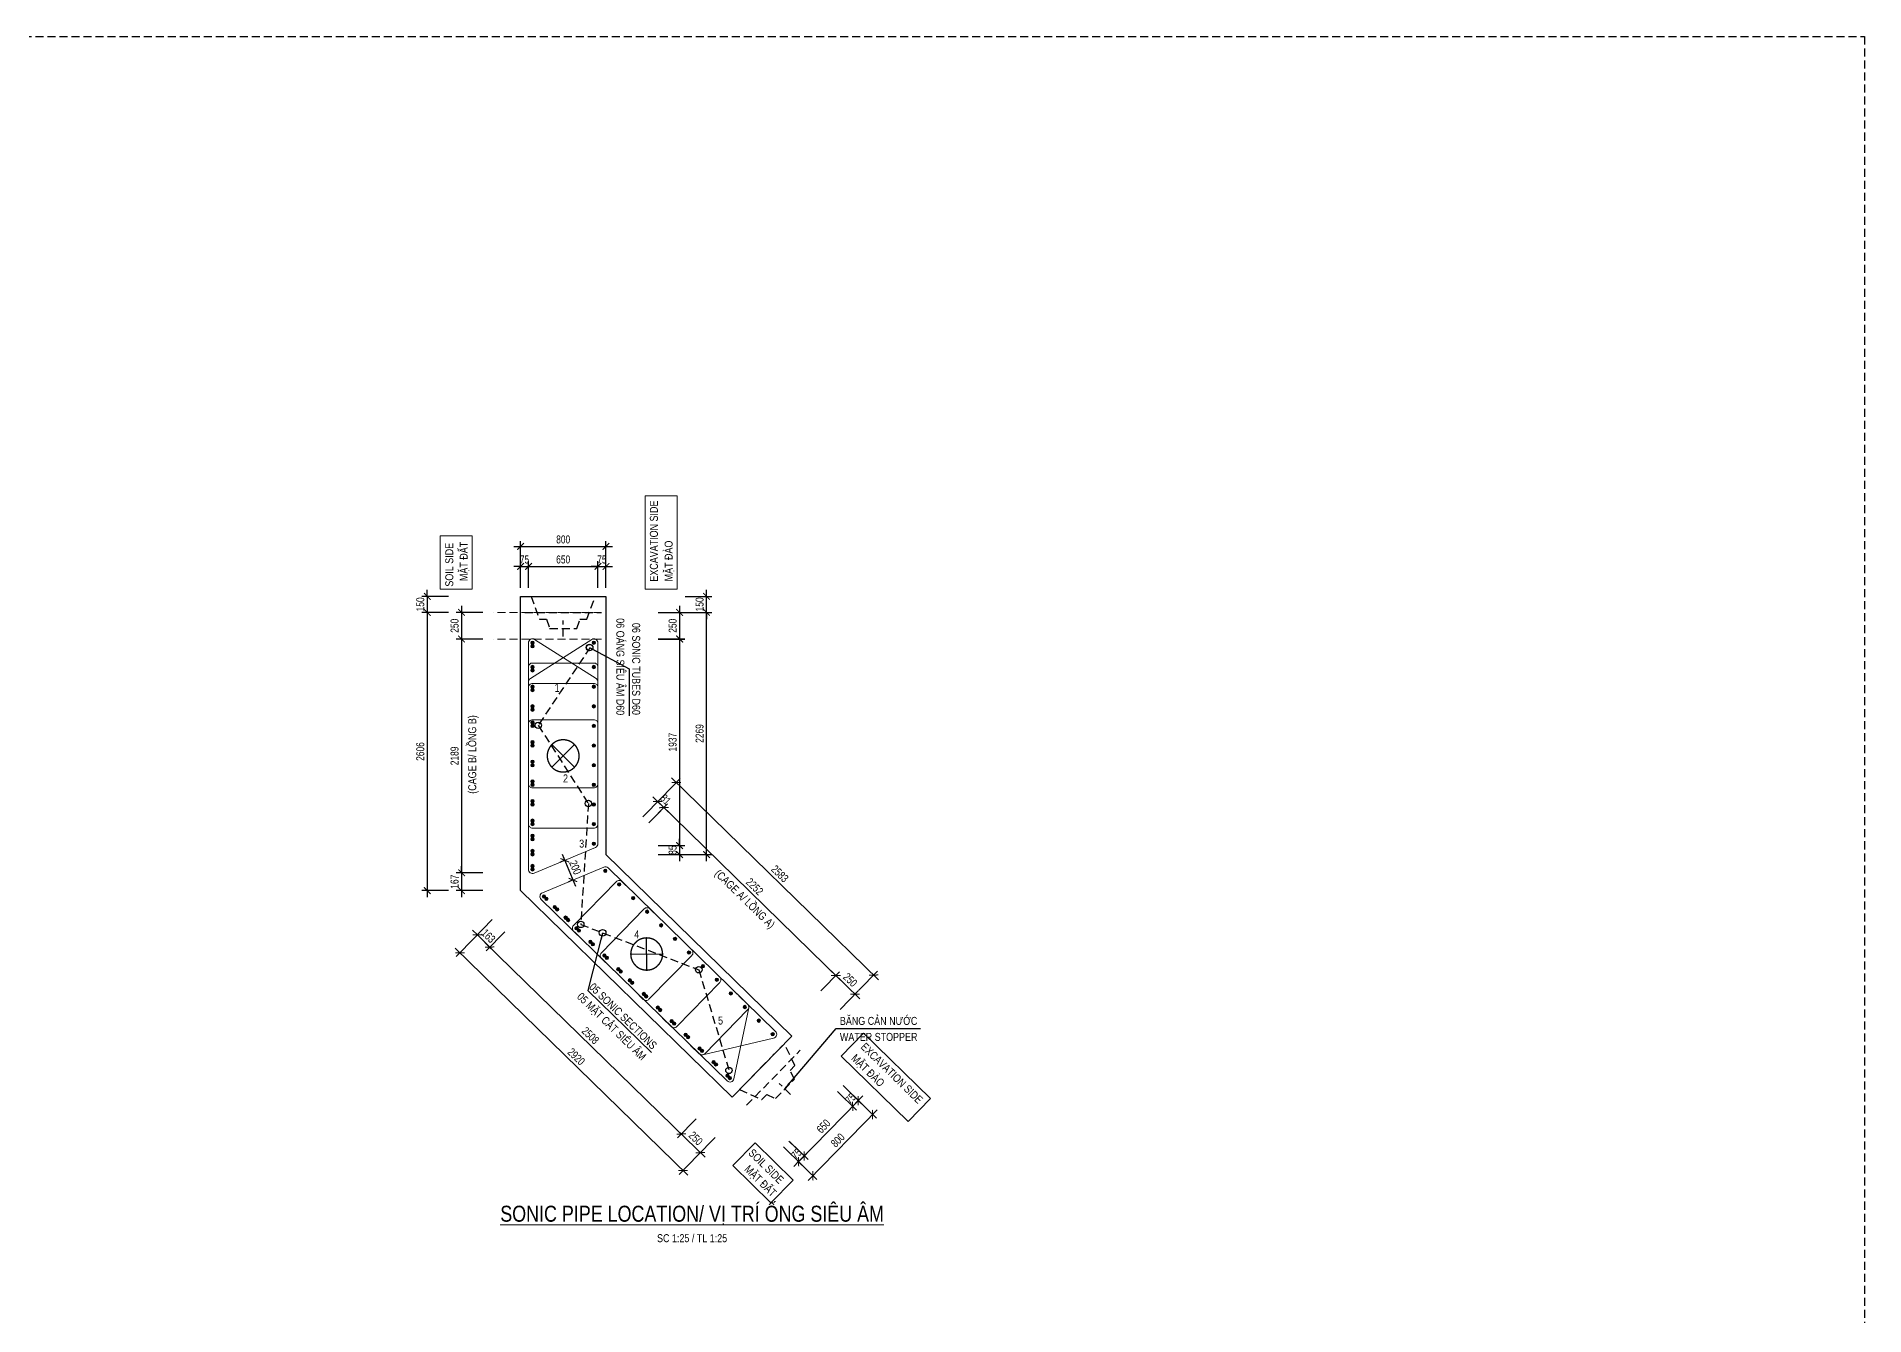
# Model space of a CAD drawing. Header units: millimetres. Extents: x 2611025 to 4139346, y -89870 to 101087.
# Drawn here: x 4070834 to 4139346, y -30106 to 17806 of the extents above; entities that cross this region are included whole.
import ezdxf
from ezdxf.enums import TextEntityAlignment as Align

# ---------------------------------------------------------------- set-up
doc = ezdxf.new("R2010")
doc.units = ezdxf.units.MM
doc.header["$LTSCALE"] = 1200
doc.header["$PDMODE"] = 35
doc.linetypes.add('CENTER', pattern=[2, 1.25, -0.25, 0.25, -0.25])
doc.linetypes.add('HIDDEN', pattern=[0.375, 0.25, -0.125])
for name, color, linetype in [('CDC.04.HIDDEN', 8, 'HIDDEN'), ('CDC.11.NOTE', 8, 'Continuous'), ('MCSA', 5, 'HIDDEN'), ('MIE', 5, 'HIDDEN'), ('S-BAO', 3, 'Continuous')]:
    doc.layers.add(name, color=color, linetype=linetype)
for name, color, linetype, lineweight in [('CWS', 8, 'HIDDEN', 9), ('GRID', 74, 'CENTER', 15), ('HIDE', 8, 'HIDDEN', 13), ('K-THUOC', 1, 'Continuous', 18), ('LEADER', 8, 'Continuous', 9), ('MCT', 6, 'Continuous', 20), ('PIPE60', 1, 'Continuous', 25), ('TCHI', 4, 'HIDDEN', 30), ('TEXTEN', 3, 'Continuous', 13), ('TEXTMA', 2, 'Continuous', 13), ('TEXTVN', 2, 'Continuous', 20), ('TIE', 4, 'Continuous', 13)]:
    doc.layers.add(name, color=color, linetype=linetype, lineweight=lineweight)
doc.styles.add('DB_Arial', font='arial.ttf', dxfattribs={"width": 0.8})
doc.styles.add('SMTEXT', font='arial.ttf', dxfattribs={"width": 0.75})
doc.dimstyles.new('BSV1-100', dxfattribs={"dimtxt": 300, "dimasz": 250, "dimexe": 200, "dimexo": 0, "dimgap": 108, "dimtad": 1, "dimdec": 0, "dimdsep": 46, "dimtxsty": 'SMTEXT', "dimblk": 'ARCHTICK', "dimcen": 100, "dimdle": 250, "dimclrd": 256, "dimclre": 256, "dimclrt": 1, "dimadec": 0, "dimazin": 0, "dimtfac": 1, "dimtdec": 0, "dimtix": 1, "dimtmove": 2, "dimatfit": 3, "dimfxl": 720, "dimfxlon": 1, "dimtolj": 1, "dimtzin": 0, "dimarcsym": 0})
doc.dimstyles.new('BSV25', dxfattribs={"dimtxt": 300, "dimasz": 250, "dimexe": 200, "dimexo": 0, "dimgap": 108, "dimtad": 1, "dimdec": 0, "dimlfac": 0.25, "dimdsep": 46, "dimtxsty": 'SMTEXT', "dimblk": 'ARCHTICK', "dimcen": 100, "dimdle": 250, "dimclrd": 256, "dimclre": 256, "dimclrt": 2, "dimadec": 0, "dimazin": 0, "dimtfac": 1, "dimtdec": 0, "dimtix": 1, "dimtmove": 2, "dimatfit": 3, "dimfxl": 800, "dimfxlon": 1, "dimtolj": 1, "dimtzin": 0, "dimarcsym": 0})

# ---------------------------------------------------------------- blocks, each defined once
blk = doc.blocks.new('cws800')
at = {"layer": 'CDC.04.HIDDEN'}
for p, q in [((-600, 1440), (-600, -1440)), ((0, 1440), (0, -1440))]:
    blk.add_line(p, q, dxfattribs=at)
for points in [[(0, 1200), (-860, 888), (-860, 627), (-1200, 507), (-1200, -507), (-860, -627), (-860, -888), (0, -1200)], [(-1500, 0), (-900, 0)]]:
    blk.add_lwpolyline(points, dxfattribs=at)
blk = doc.blocks.new('mct1')
at = {"lineweight": 9}
h = blk.add_hatch(color=256, dxfattribs=at)
h.dxf.hatch_style = 1
h.paths.add_polyline_path([(-16, 0, 1), (16, 0, 1)])
blk.add_circle((0, 0), 16, dxfattribs=at)
blk = doc.blocks.new('_ArchTick')
at = {"color": 0, "linetype": 'ByBlock', "const_width": 0.15}
blk.add_lwpolyline([(-0.5, -0.5), (0.5, 0.5)], dxfattribs=at)
blk = doc.blocks.new('*D1297')
at = {"layer": 'Defpoints', "color": 0, "transparency": 16777216}
for p in [(4092013, -3766), (4095948, -3766), (4092173, -12842)]:
    blk.add_point(p, dxfattribs=at)
at = {"layer": 'K-THUOC', "lineweight": -2, "transparency": 16777216}
for p, q in [((4095148, -3766), (4096148, -3766)), ((4095948, -13092), (4095948, -3516)), ((4095148, -12842), (4096148, -12842))]:
    blk.add_line(p, q, dxfattribs=at)
at = {"layer": 'K-THUOC', "lineweight": -2, "transparency": 16777216, "xscale": 250, "yscale": 250, "zscale": 250}
for p, rotation in [((4095948, -3766), 90), ((4095948, -12842), 270)]:
    blk.add_blockref('_ArchTick', p, dxfattribs=dict(at, rotation=rotation))
at = {"layer": 'K-THUOC', "color": 2, "transparency": 16777216, "insert": (4095687, -8304), "char_height": 300, "attachment_point": 5, "rotation": 90, "style": 'SMTEXT'}
blk.add_mtext('\\A1;2269', dxfattribs=at)
blk = doc.blocks.new('*D1298')
at = {"layer": 'Defpoints', "color": 0, "transparency": 16777216}
for p in [(4092173, -3166), (4095948, -3166), (4092013, -3766)]:
    blk.add_point(p, dxfattribs=at)
at = {"layer": 'K-THUOC', "lineweight": -2, "transparency": 16777216}
for p, q in [((4095148, -3166), (4096148, -3166)), ((4095948, -3166), (4095948, -2916)), ((4095948, -3766), (4095948, -3166)), ((4095148, -3766), (4096148, -3766)), ((4095948, -3766), (4095948, -4016))]:
    blk.add_line(p, q, dxfattribs=at)
at = {"layer": 'K-THUOC', "lineweight": -2, "transparency": 16777216, "xscale": 250, "yscale": 250, "zscale": 250}
for p, rotation in [((4095948, -3166), 270), ((4095948, -3766), 90)]:
    blk.add_blockref('_ArchTick', p, dxfattribs=dict(at, rotation=rotation))
at = {"layer": 'K-THUOC', "color": 2, "transparency": 16777216, "insert": (4095687, -3466), "char_height": 300, "attachment_point": 5, "rotation": 90, "style": 'SMTEXT'}
blk.add_mtext('\\A1;150', dxfattribs=at)
blk = doc.blocks.new('*D1299')
at = {"layer": 'Defpoints', "color": 0, "transparency": 16777216}
for p in [(4090573, -3166), (4085480, -3766), (4090573, -3766)]:
    blk.add_point(p, dxfattribs=at)
at = {"layer": 'K-THUOC', "lineweight": -2, "transparency": 16777216}
for p, q in [((4086280, -3166), (4085280, -3166)), ((4085480, -3166), (4085480, -2916)), ((4085480, -3166), (4085480, -3766)), ((4086280, -3766), (4085280, -3766)), ((4085480, -3766), (4085480, -4016))]:
    blk.add_line(p, q, dxfattribs=at)
at = {"layer": 'K-THUOC', "lineweight": -2, "transparency": 16777216, "xscale": 250, "yscale": 250, "zscale": 250}
for p, rotation in [((4085480, -3166), 270), ((4085480, -3766), 90)]:
    blk.add_blockref('_ArchTick', p, dxfattribs=dict(at, rotation=rotation))
at = {"layer": 'K-THUOC', "color": 2, "transparency": 16777216, "insert": (4085218, -3466), "char_height": 300, "attachment_point": 5, "rotation": 90, "style": 'SMTEXT'}
blk.add_mtext('\\A1;150', dxfattribs=at)
blk = doc.blocks.new('*D1300')
at = {"layer": 'Defpoints', "color": 0, "transparency": 16777216}
for p in [(4092013, -3766), (4092013, -4766), (4094937, -4766)]:
    blk.add_point(p, dxfattribs=at)
at = {"layer": 'K-THUOC', "lineweight": -2, "transparency": 16777216}
for p, q in [((4094137, -3766), (4095137, -3766)), ((4094937, -3516), (4094937, -5016)), ((4094137, -4766), (4095137, -4766))]:
    blk.add_line(p, q, dxfattribs=at)
at = {"layer": 'K-THUOC', "lineweight": -2, "transparency": 16777216, "xscale": 250, "yscale": 250, "zscale": 250}
for p, rotation in [((4094937, -3766), 90), ((4094937, -4766), 270)]:
    blk.add_blockref('_ArchTick', p, dxfattribs=dict(at, rotation=rotation))
at = {"layer": 'K-THUOC', "color": 2, "transparency": 16777216, "insert": (4094676, -4266), "char_height": 300, "attachment_point": 5, "rotation": 90, "style": 'SMTEXT'}
blk.add_mtext('\\A1;250', dxfattribs=at)
blk = doc.blocks.new('*D1301')
at = {"layer": 'Defpoints', "color": 0, "transparency": 16777216}
for p in [(4092013, -4755), (4091857, -12502), (4094937, -12502)]:
    blk.add_point(p, dxfattribs=at)
at = {"layer": 'K-THUOC', "lineweight": -2, "transparency": 16777216}
for p, q in [((4094137, -4755), (4095137, -4755)), ((4094937, -4505), (4094937, -12752)), ((4094137, -12502), (4095137, -12502))]:
    blk.add_line(p, q, dxfattribs=at)
at = {"layer": 'K-THUOC', "lineweight": -2, "transparency": 16777216, "xscale": 250, "yscale": 250, "zscale": 250}
for p, rotation in [((4094937, -4755), 90), ((4094937, -12502), 270)]:
    blk.add_blockref('_ArchTick', p, dxfattribs=dict(at, rotation=rotation))
at = {"layer": 'K-THUOC', "color": 2, "transparency": 16777216, "insert": (4094676, -8628), "char_height": 300, "attachment_point": 5, "rotation": 90, "style": 'SMTEXT'}
blk.add_mtext('\\A1;1937', dxfattribs=at)
blk = doc.blocks.new('*D1344')
at = {"layer": 'Defpoints', "color": 0, "transparency": 16777216}
for p in [(4091856, -12504), (4092173, -12842), (4094937, -12842)]:
    blk.add_point(p, dxfattribs=at)
at = {"layer": 'K-THUOC', "lineweight": -2, "transparency": 16777216}
for p, q in [((4094937, -12504), (4094937, -12254)), ((4094137, -12504), (4095137, -12504)), ((4094137, -12842), (4095137, -12842)), ((4094937, -12504), (4094937, -12842)), ((4094937, -12842), (4094937, -13092))]:
    blk.add_line(p, q, dxfattribs=at)
at = {"layer": 'K-THUOC', "lineweight": -2, "transparency": 16777216, "xscale": 250, "yscale": 250, "zscale": 250}
for p, rotation in [((4094937, -12504), 270), ((4094937, -12842), 90)]:
    blk.add_blockref('_ArchTick', p, dxfattribs=dict(at, rotation=rotation))
at = {"layer": 'K-THUOC', "color": 2, "transparency": 16777216, "insert": (4094676, -12673), "char_height": 300, "attachment_point": 5, "rotation": 90, "style": 'SMTEXT'}
blk.add_mtext('\\A1;85', dxfattribs=at)
blk = doc.blocks.new('*D1302')
at = {"layer": 'Defpoints', "color": 0, "transparency": 16777216}
for p in [(4089132, -3766), (4086764, -4766), (4088973, -4766)]:
    blk.add_point(p, dxfattribs=at)
at = {"layer": 'K-THUOC', "lineweight": -2, "transparency": 16777216}
for p, q in [((4087564, -3766), (4086564, -3766)), ((4086764, -3516), (4086764, -5016)), ((4087564, -4766), (4086564, -4766))]:
    blk.add_line(p, q, dxfattribs=at)
at = {"layer": 'K-THUOC', "lineweight": -2, "transparency": 16777216, "xscale": 250, "yscale": 250, "zscale": 250}
for p, rotation in [((4086764, -3766), 90), ((4086764, -4766), 270)]:
    blk.add_blockref('_ArchTick', p, dxfattribs=dict(at, rotation=rotation))
at = {"layer": 'K-THUOC', "color": 2, "transparency": 16777216, "insert": (4086503, -4266), "char_height": 300, "attachment_point": 5, "rotation": 90, "style": 'SMTEXT'}
blk.add_mtext('\\A1;250', dxfattribs=at)
blk = doc.blocks.new('*D1303')
at = {"layer": 'Defpoints', "color": 0, "transparency": 16777216}
for p in [(4088973, -4766), (4086764, -13522), (4088973, -13522)]:
    blk.add_point(p, dxfattribs=at)
at = {"layer": 'K-THUOC', "lineweight": -2, "transparency": 16777216}
for p, q in [((4087564, -4766), (4086564, -4766)), ((4086764, -4516), (4086764, -13772)), ((4087564, -13522), (4086564, -13522))]:
    blk.add_line(p, q, dxfattribs=at)
at = {"layer": 'K-THUOC', "lineweight": -2, "transparency": 16777216, "xscale": 250, "yscale": 250, "zscale": 250}
for p, rotation in [((4086764, -4766), 90), ((4086764, -13522), 270)]:
    blk.add_blockref('_ArchTick', p, dxfattribs=dict(at, rotation=rotation))
at = {"layer": 'K-THUOC', "color": 2, "transparency": 16777216, "insert": (4086503, -9144), "char_height": 300, "attachment_point": 5, "rotation": 90, "style": 'SMTEXT'}
blk.add_mtext('\\A1;2189', dxfattribs=at)
blk = doc.blocks.new('*D1304')
at = {"layer": 'Defpoints', "color": 0, "transparency": 16777216}
for p in [(4089444, -14641), (4096622, -21647), (4094999, -23309)]:
    blk.add_point(p, dxfattribs=at)
at = {"layer": 'K-THUOC', "lineweight": -2, "transparency": 16777216}
for p, q in [((4088380, -15731), (4087681, -16447)), ((4087642, -16129), (4095178, -23484)), ((4095558, -22737), (4094860, -23452))]:
    blk.add_line(p, q, dxfattribs=at)
at = {"layer": 'K-THUOC', "lineweight": -2, "transparency": 16777216, "xscale": 250, "yscale": 250, "zscale": 250}
for p, rotation in [((4087821, -16304), 135.6984109421145), ((4094999, -23309), 315.6984109421145)]:
    blk.add_blockref('_ArchTick', p, dxfattribs=dict(at, rotation=rotation))
at = {"layer": 'K-THUOC', "color": 2, "transparency": 16777216, "insert": (4091593, -19620), "char_height": 300, "attachment_point": 5, "rotation": 315.69841, "style": 'SMTEXT'}
blk.add_mtext('\\A1;2508', dxfattribs=at)
blk = doc.blocks.new('*D1305')
at = {"layer": 'Defpoints', "color": 0, "transparency": 16777216}
for p in [(4096622, -21647), (4097447, -22233), (4095715, -24008)]:
    blk.add_point(p, dxfattribs=at)
at = {"layer": 'K-THUOC', "lineweight": -2, "transparency": 16777216}
for p, q in [((4094820, -23135), (4095894, -24182)), ((4095558, -22737), (4094860, -23452)), ((4096274, -23435), (4095575, -24151))]:
    blk.add_line(p, q, dxfattribs=at)
at = {"layer": 'K-THUOC', "lineweight": -2, "transparency": 16777216, "xscale": 250, "yscale": 250, "zscale": 250}
for p, rotation in [((4094999, -23309), 135.6984109421145), ((4095715, -24008), 315.6984109421145)]:
    blk.add_blockref('_ArchTick', p, dxfattribs=dict(at, rotation=rotation))
at = {"layer": 'K-THUOC', "color": 2, "transparency": 16777216, "insert": (4095540, -23472), "char_height": 300, "attachment_point": 5, "rotation": 315.69841, "style": 'SMTEXT'}
blk.add_mtext('\\A1;250', dxfattribs=at)
blk = doc.blocks.new('*D1306')
at = {"layer": 'Defpoints', "color": 0, "transparency": 16777216}
for p in [(4101507, -18072), (4098852, -19361), (4099459, -20171)]:
    blk.add_point(p, dxfattribs=at)
at = {"layer": 'K-THUOC', "lineweight": -2, "transparency": 16777216}
for p, q in [((4100233, -17946), (4100931, -17231)), ((4100613, -17199), (4101686, -18247)), ((4100949, -18645), (4101647, -17929))]:
    blk.add_line(p, q, dxfattribs=at)
at = {"layer": 'K-THUOC', "lineweight": -2, "transparency": 16777216, "xscale": 250, "yscale": 250, "zscale": 250}
for p, rotation in [((4100792, -17374), 135.6984109421145), ((4101507, -18072), 315.6984109421145)]:
    blk.add_blockref('_ArchTick', p, dxfattribs=dict(at, rotation=rotation))
at = {"layer": 'K-THUOC', "color": 2, "transparency": 16777216, "insert": (4101332, -17536), "char_height": 300, "attachment_point": 5, "rotation": 315.69841, "style": 'SMTEXT'}
blk.add_mtext('\\A1;250', dxfattribs=at)
blk = doc.blocks.new('*D1345')
at = {"layer": 'Defpoints', "color": 0, "transparency": 16777216}
for p in [(4094344, -11081), (4092177, -13301), (4098852, -19361)]:
    blk.add_point(p, dxfattribs=at)
at = {"layer": 'K-THUOC', "lineweight": -2, "transparency": 16777216}
for p, q in [((4093785, -11654), (4094484, -10938)), ((4100971, -17548), (4094165, -10907)), ((4100233, -17946), (4100931, -17231))]:
    blk.add_line(p, q, dxfattribs=at)
at = {"layer": 'K-THUOC', "lineweight": -2, "transparency": 16777216, "xscale": 250, "yscale": 250, "zscale": 250}
for p, rotation in [((4094344, -11081), 135.6984109421145), ((4100792, -17374), 315.6984109421145)]:
    blk.add_blockref('_ArchTick', p, dxfattribs=dict(at, rotation=rotation))
at = {"layer": 'K-THUOC', "color": 2, "transparency": 16777216, "insert": (4097750, -14041), "char_height": 300, "attachment_point": 5, "rotation": 315.69841, "style": 'SMTEXT'}
blk.add_mtext('\\A1;2252', dxfattribs=at)
blk = doc.blocks.new('*D1307')
at = {"layer": 'Defpoints', "color": 0, "transparency": 16777216}
for p in [(4094112, -10855), (4093990, -11444), (4092173, -12842)]:
    blk.add_point(p, dxfattribs=at)
at = {"layer": 'K-THUOC', "lineweight": -2, "transparency": 16777216}
for p, q in [((4093553, -11428), (4094252, -10712)), ((4094112, -10855), (4093933, -10681)), ((4093990, -11444), (4094484, -10938)), ((4094344, -11081), (4094112, -10855)), ((4094344, -11081), (4094523, -11256))]:
    blk.add_line(p, q, dxfattribs=at)
at = {"layer": 'K-THUOC', "lineweight": -2, "transparency": 16777216, "xscale": 250, "yscale": 250, "zscale": 250}
for p, rotation in [((4094112, -10855), 315.6984109421145), ((4094344, -11081), 135.6984109421145)]:
    blk.add_blockref('_ArchTick', p, dxfattribs=dict(at, rotation=rotation))
at = {"layer": 'K-THUOC', "color": 2, "transparency": 16777216, "insert": (4094410, -10781), "char_height": 300, "attachment_point": 5, "rotation": 315.69841, "style": 'SMTEXT'}
blk.add_mtext('\\A1;81', dxfattribs=at)
blk = doc.blocks.new('*D1308')
at = {"layer": 'Defpoints', "color": 0, "transparency": 16777216}
for p in [(4101096, -21532), (4102170, -22580), (4098861, -23821)]:
    blk.add_point(p, dxfattribs=at)
at = {"layer": 'K-THUOC', "lineweight": -2, "transparency": 16777216}
for p, q in [((4099759, -25048), (4102344, -22401)), ((4101597, -22021), (4102313, -22720)), ((4099361, -24310), (4100077, -25009))]:
    blk.add_line(p, q, dxfattribs=at)
at = {"layer": 'K-THUOC', "lineweight": -2, "transparency": 16777216, "xscale": 250, "yscale": 250, "zscale": 250}
for p, rotation in [((4102170, -22580), 45.67561253394249), ((4099934, -24869), 225.6756125339424)]:
    blk.add_blockref('_ArchTick', p, dxfattribs=dict(at, rotation=rotation))
at = {"layer": 'K-THUOC', "color": 2, "transparency": 16777216, "insert": (4100865, -23542), "char_height": 300, "attachment_point": 5, "rotation": 45.67561, "style": 'SMTEXT'}
blk.add_mtext('\\A1;800', dxfattribs=at)
blk = doc.blocks.new('*D1309')
at = {"layer": 'Defpoints', "color": 0, "transparency": 16777216}
for p in [(4098604, -23571), (4099070, -23607), (4099607, -24131)]:
    blk.add_point(p, dxfattribs=at)
at = {"layer": 'K-THUOC', "lineweight": -2, "transparency": 16777216}
for p, q in [((4098825, -23786), (4099540, -24485)), ((4099070, -23607), (4099750, -24270)), ((4099607, -24131), (4099781, -23952)), ((4099397, -24345), (4099222, -24524)), ((4099397, -24345), (4099607, -24131))]:
    blk.add_line(p, q, dxfattribs=at)
at = {"layer": 'K-THUOC', "lineweight": -2, "transparency": 16777216, "xscale": 250, "yscale": 250, "zscale": 250}
for p, rotation in [((4099607, -24131), 225.6756125339424), ((4099397, -24345), 45.67561253394247)]:
    blk.add_blockref('_ArchTick', p, dxfattribs=dict(at, rotation=rotation))
at = {"layer": 'K-THUOC', "color": 2, "transparency": 16777216, "insert": (4099315, -24056), "char_height": 300, "attachment_point": 5, "rotation": 45.67561, "style": 'SMTEXT'}
blk.add_mtext('\\A1;75', dxfattribs=at)
blk = doc.blocks.new('*D1310')
at = {"layer": 'Defpoints', "color": 0, "transparency": 16777216}
for p in [(4100631, -21496), (4101423, -22271), (4098814, -23356)]:
    blk.add_point(p, dxfattribs=at)
at = {"layer": 'K-THUOC', "lineweight": -2, "transparency": 16777216}
for p, q in [((4100851, -21712), (4101566, -22410)), ((4099432, -24309), (4101598, -22092)), ((4099034, -23572), (4099750, -24270))]:
    blk.add_line(p, q, dxfattribs=at)
at = {"layer": 'K-THUOC', "lineweight": -2, "transparency": 16777216, "xscale": 250, "yscale": 250, "zscale": 250}
for p, rotation in [((4101423, -22271), 45.67561253394249), ((4099607, -24131), 225.6756125339424)]:
    blk.add_blockref('_ArchTick', p, dxfattribs=dict(at, rotation=rotation))
at = {"layer": 'K-THUOC', "color": 2, "transparency": 16777216, "insert": (4100328, -23018), "char_height": 300, "attachment_point": 5, "rotation": 45.67561, "style": 'SMTEXT'}
blk.add_mtext('\\A1;650', dxfattribs=at)
blk = doc.blocks.new('*D1311')
at = {"layer": 'Defpoints', "color": 0, "transparency": 16777216}
for p in [(4100631, -21496), (4100840, -21282), (4101633, -22056)]:
    blk.add_point(p, dxfattribs=at)
at = {"layer": 'K-THUOC', "lineweight": -2, "transparency": 16777216}
for p, q in [((4100851, -21712), (4101566, -22410)), ((4101061, -21497), (4101776, -22196)), ((4101633, -22056), (4101808, -21877)), ((4101423, -22271), (4101249, -22449)), ((4101423, -22271), (4101633, -22056))]:
    blk.add_line(p, q, dxfattribs=at)
at = {"layer": 'K-THUOC', "lineweight": -2, "transparency": 16777216, "xscale": 250, "yscale": 250, "zscale": 250}
for p, rotation in [((4101633, -22056), 225.6756125339424), ((4101423, -22271), 45.67561253394247)]:
    blk.add_blockref('_ArchTick', p, dxfattribs=dict(at, rotation=rotation))
at = {"layer": 'K-THUOC', "color": 2, "transparency": 16777216, "insert": (4101342, -21981), "char_height": 300, "attachment_point": 5, "rotation": 45.67561, "style": 'SMTEXT'}
blk.add_mtext('\\A1;75', dxfattribs=at)
blk = doc.blocks.new('*D1312')
at = {"layer": 'Defpoints', "color": 0, "transparency": 16777216}
for p in [(4092173, -1297), (4088973, -3155), (4092173, -3155)]:
    blk.add_point(p, dxfattribs=at)
at = {"layer": 'K-THUOC', "lineweight": -2, "transparency": 16777216}
for p, q in [((4088723, -1297), (4092423, -1297)), ((4088973, -2097), (4088973, -1097)), ((4092173, -2097), (4092173, -1097))]:
    blk.add_line(p, q, dxfattribs=at)
at = {"layer": 'K-THUOC', "lineweight": -2, "transparency": 16777216, "xscale": 250, "yscale": 250, "zscale": 250, "rotation": 180}
blk.add_blockref('_ArchTick', (4088973, -1297), dxfattribs=at)
at = {"layer": 'K-THUOC', "lineweight": -2, "transparency": 16777216, "xscale": 250, "yscale": 250, "zscale": 250}
blk.add_blockref('_ArchTick', (4092173, -1297), dxfattribs=at)
at = {"layer": 'K-THUOC', "color": 2, "transparency": 16777216, "insert": (4090573, -1035), "char_height": 300, "attachment_point": 5, "style": 'SMTEXT'}
blk.add_mtext('\\A1;800', dxfattribs=at)
blk = doc.blocks.new('*D1313')
at = {"layer": 'Defpoints', "color": 0, "transparency": 16777216}
for p in [(4089273, -2047), (4088973, -3155), (4089273, -3155)]:
    blk.add_point(p, dxfattribs=at)
at = {"layer": 'K-THUOC', "lineweight": -2, "transparency": 16777216}
for p, q in [((4088973, -2047), (4088723, -2047)), ((4088973, -2847), (4088973, -1847)), ((4088973, -2047), (4089273, -2047)), ((4089273, -2847), (4089273, -1847)), ((4089273, -2047), (4089523, -2047))]:
    blk.add_line(p, q, dxfattribs=at)
at = {"layer": 'K-THUOC', "lineweight": -2, "transparency": 16777216, "xscale": 250, "yscale": 250, "zscale": 250}
blk.add_blockref('_ArchTick', (4088973, -2047), dxfattribs=at)
at = {"layer": 'K-THUOC', "lineweight": -2, "transparency": 16777216, "xscale": 250, "yscale": 250, "zscale": 250, "rotation": 180}
blk.add_blockref('_ArchTick', (4089273, -2047), dxfattribs=at)
at = {"layer": 'K-THUOC', "color": 2, "transparency": 16777216, "insert": (4089123, -1786), "char_height": 300, "attachment_point": 5, "style": 'SMTEXT'}
blk.add_mtext('\\A1;75', dxfattribs=at)
blk = doc.blocks.new('*D1314')
at = {"layer": 'Defpoints', "color": 0, "transparency": 16777216}
for p in [(4091873, -2047), (4089273, -3155), (4091873, -3155)]:
    blk.add_point(p, dxfattribs=at)
at = {"layer": 'K-THUOC', "lineweight": -2, "transparency": 16777216}
for p, q in [((4089023, -2047), (4092123, -2047)), ((4089273, -2847), (4089273, -1847)), ((4091873, -2847), (4091873, -1847))]:
    blk.add_line(p, q, dxfattribs=at)
at = {"layer": 'K-THUOC', "lineweight": -2, "transparency": 16777216, "xscale": 250, "yscale": 250, "zscale": 250, "rotation": 180}
blk.add_blockref('_ArchTick', (4089273, -2047), dxfattribs=at)
at = {"layer": 'K-THUOC', "lineweight": -2, "transparency": 16777216, "xscale": 250, "yscale": 250, "zscale": 250}
blk.add_blockref('_ArchTick', (4091873, -2047), dxfattribs=at)
at = {"layer": 'K-THUOC', "color": 2, "transparency": 16777216, "insert": (4090573, -1785), "char_height": 300, "attachment_point": 5, "style": 'SMTEXT'}
blk.add_mtext('\\A1;650', dxfattribs=at)
blk = doc.blocks.new('*D1315')
at = {"layer": 'Defpoints', "color": 0, "transparency": 16777216}
for p in [(4092173, -2047), (4091873, -3155), (4092173, -3155)]:
    blk.add_point(p, dxfattribs=at)
at = {"layer": 'K-THUOC', "lineweight": -2, "transparency": 16777216}
for p, q in [((4091873, -2047), (4091623, -2047)), ((4091873, -2847), (4091873, -1847)), ((4091873, -2047), (4092173, -2047)), ((4092173, -2847), (4092173, -1847)), ((4092173, -2047), (4092423, -2047))]:
    blk.add_line(p, q, dxfattribs=at)
at = {"layer": 'K-THUOC', "lineweight": -2, "transparency": 16777216, "xscale": 250, "yscale": 250, "zscale": 250}
blk.add_blockref('_ArchTick', (4091873, -2047), dxfattribs=at)
at = {"layer": 'K-THUOC', "lineweight": -2, "transparency": 16777216, "xscale": 250, "yscale": 250, "zscale": 250, "rotation": 180}
blk.add_blockref('_ArchTick', (4092173, -2047), dxfattribs=at)
at = {"layer": 'K-THUOC', "color": 2, "transparency": 16777216, "insert": (4092023, -1786), "char_height": 300, "attachment_point": 5, "style": 'SMTEXT'}
blk.add_mtext('\\A1;75', dxfattribs=at)
blk = doc.blocks.new('tremie')
at = {"layer": 'MIE', "color": 74, "ltscale": 1000}
for p, q in [((424, -424), (-424, 424)), ((424, 424), (-424, -424))]:
    blk.add_line(p, q, dxfattribs=at)
at = {"layer": 'MIE', "ltscale": 500}
blk.add_circle((0, 0), 600, dxfattribs=at)
blk = doc.blocks.new('*D1324')
at = {"layer": 'Defpoints', "color": 0, "transparency": 16777216}
for p in [(4094814, -10136), (4092173, -12842), (4099459, -20171)]:
    blk.add_point(p, dxfattribs=at)
at = {"layer": 'K-THUOC', "lineweight": -2, "transparency": 16777216}
for p, q in [((4094255, -10709), (4094954, -9993)), ((4102388, -17528), (4094635, -9961)), ((4101650, -17926), (4102349, -17210))]:
    blk.add_line(p, q, dxfattribs=at)
at = {"layer": 'K-THUOC', "lineweight": -2, "transparency": 16777216, "xscale": 250, "yscale": 250, "zscale": 250}
for p, rotation in [((4094814, -10136), 135.6984109421145), ((4102209, -17353), 315.6984109421145)]:
    blk.add_blockref('_ArchTick', p, dxfattribs=dict(at, rotation=rotation))
at = {"layer": 'K-THUOC', "color": 2, "transparency": 16777216, "insert": (4098694, -13558), "char_height": 300, "attachment_point": 5, "rotation": 315.69841, "style": 'SMTEXT'}
blk.add_mtext('\\A1;2583', dxfattribs=at)
blk = doc.blocks.new('*D1325')
at = {"layer": 'Defpoints', "color": 0, "transparency": 16777216}
for p in [(4088973, -13522), (4086764, -14191), (4088973, -14191)]:
    blk.add_point(p, dxfattribs=at)
at = {"layer": 'K-THUOC', "lineweight": -2, "transparency": 16777216}
for p, q in [((4087564, -13522), (4086564, -13522)), ((4086764, -13522), (4086764, -13272)), ((4086764, -13522), (4086764, -14191)), ((4087564, -14191), (4086564, -14191)), ((4086764, -14191), (4086764, -14441))]:
    blk.add_line(p, q, dxfattribs=at)
at = {"layer": 'K-THUOC', "lineweight": -2, "transparency": 16777216, "xscale": 250, "yscale": 250, "zscale": 250}
for p, rotation in [((4086764, -13522), 270), ((4086764, -14191), 90)]:
    blk.add_blockref('_ArchTick', p, dxfattribs=dict(at, rotation=rotation))
at = {"layer": 'K-THUOC', "color": 2, "transparency": 16777216, "insert": (4086503, -13856), "char_height": 300, "attachment_point": 5, "rotation": 90, "style": 'SMTEXT'}
blk.add_mtext('\\A1;167', dxfattribs=at)
blk = doc.blocks.new('*D1326')
at = {"layer": 'Defpoints', "color": 0, "transparency": 16777216}
for p in [(4088973, -14191), (4089706, -14372), (4087821, -16304)]:
    blk.add_point(p, dxfattribs=at)
at = {"layer": 'K-THUOC', "lineweight": -2, "transparency": 16777216}
for p, q in [((4087355, -15849), (4087176, -15674)), ((4087913, -15276), (4087215, -15992)), ((4088380, -15731), (4087681, -16447)), ((4087355, -15849), (4087821, -16304)), ((4087821, -16304), (4088000, -16478))]:
    blk.add_line(p, q, dxfattribs=at)
at = {"layer": 'K-THUOC', "lineweight": -2, "transparency": 16777216, "xscale": 250, "yscale": 250, "zscale": 250}
for p, rotation in [((4087355, -15849), 315.6984109421145), ((4087821, -16304), 135.6984109421145)]:
    blk.add_blockref('_ArchTick', p, dxfattribs=dict(at, rotation=rotation))
at = {"layer": 'K-THUOC', "color": 2, "transparency": 16777216, "insert": (4087770, -15889), "char_height": 300, "attachment_point": 5, "rotation": 315.69841, "style": 'SMTEXT'}
blk.add_mtext('\\A1;163', dxfattribs=at)
blk = doc.blocks.new('*D1329')
at = {"layer": 'Defpoints', "color": 0, "transparency": 16777216}
for p in [(4090631, -13054), (4090939, -13792), (4090939, -13792)]:
    blk.add_point(p, dxfattribs=at)
at = {"layer": 'K-THUOC', "lineweight": -2, "transparency": 16777216}
for p, q in [((4090534, -12823), (4091036, -14023)), ((4090631, -13054), (4090446, -13131)), ((4090939, -13792), (4090755, -13869))]:
    blk.add_line(p, q, dxfattribs=at)
at = {"layer": 'K-THUOC', "lineweight": -2, "transparency": 16777216, "xscale": 250, "yscale": 250, "zscale": 250}
for p, rotation in [((4090631, -13054), 112.6971663871254), ((4090939, -13792), 292.6971663871254)]:
    blk.add_blockref('_ArchTick', p, dxfattribs=dict(at, rotation=rotation))
at = {"layer": 'K-THUOC', "color": 2, "transparency": 16777216, "insert": (4091026, -13322), "char_height": 300, "attachment_point": 5, "rotation": 292.69717, "style": 'SMTEXT'}
blk.add_mtext('\\A1;200', dxfattribs=at)
blk = doc.blocks.new('*D1340')
at = {"layer": 'Defpoints', "color": 0, "transparency": 16777216}
for p in [(4089132, -3766), (4085480, -14191), (4088973, -14191)]:
    blk.add_point(p, dxfattribs=at)
at = {"layer": 'K-THUOC', "lineweight": -2, "transparency": 16777216}
for p, q in [((4086280, -3766), (4085280, -3766)), ((4085480, -3516), (4085480, -14441)), ((4086280, -14191), (4085280, -14191))]:
    blk.add_line(p, q, dxfattribs=at)
at = {"layer": 'K-THUOC', "lineweight": -2, "transparency": 16777216, "xscale": 250, "yscale": 250, "zscale": 250}
for p, rotation in [((4085480, -3766), 90), ((4085480, -14191), 270)]:
    blk.add_blockref('_ArchTick', p, dxfattribs=dict(at, rotation=rotation))
at = {"layer": 'K-THUOC', "color": 2, "transparency": 16777216, "insert": (4085218, -8979), "char_height": 300, "attachment_point": 5, "rotation": 90, "style": 'SMTEXT'}
blk.add_mtext('\\A1;2606', dxfattribs=at)
blk = doc.blocks.new('*D1341')
at = {"layer": 'Defpoints', "color": 0, "transparency": 16777216}
for p in [(4088973, -14191), (4097447, -22233), (4095062, -24677)]:
    blk.add_point(p, dxfattribs=at)
at = {"layer": 'K-THUOC', "lineweight": -2, "transparency": 16777216}
for p, q in [((4086523, -16343), (4095241, -24851)), ((4087261, -15945), (4086562, -16661)), ((4095621, -24104), (4094922, -24820))]:
    blk.add_line(p, q, dxfattribs=at)
at = {"layer": 'K-THUOC', "lineweight": -2, "transparency": 16777216, "xscale": 250, "yscale": 250, "zscale": 250}
for p, rotation in [((4086702, -16518), 135.6984109421145), ((4095062, -24677), 315.6984109421145)]:
    blk.add_blockref('_ArchTick', p, dxfattribs=dict(at, rotation=rotation))
at = {"layer": 'K-THUOC', "color": 2, "transparency": 16777216, "insert": (4091064, -20411), "char_height": 300, "attachment_point": 5, "rotation": 315.69841, "style": 'SMTEXT'}
blk.add_mtext('\\A1;2920', dxfattribs=at)

msp = doc.modelspace()

# ---------------------------------------------------------------- linework, layer by layer
at = {"layer": 'HIDE'}
for p, q in [((4092012.9, -3766.4, 0), (4087958.9, -3766.4, 0)), ((4092012.9, -4766.4, 0), (4087958.9, -4766.4, 0))]:
    msp.add_line(p, q, dxfattribs=at)
at = {"layer": 'MCSA', "color": 5, "elevation": 0}
for points in [[(4091579.2, -5087.5), (4089637.5, -7997.8), (4091516.7, -10927.3), (4091230.8, -15457.8), (4095657.7, -17154.7)], [(4095657.7, -17154.7), (4096785.5, -20925.9)]]:
    msp.add_lwpolyline(points, dxfattribs=at)
at = {"layer": 'PIPE60'}
for centre in [(4091563.6, -5084.3, 0), (4089637.5, -7997.8, 0), (4091516.7, -10927.3, 0), (4091230.8, -15457.8, 0), (4095657.7, -17154.7, 0), (4096785.5, -20925.9, 0)]:
    msp.add_circle(centre, 120, dxfattribs=at)
at = {"layer": 'S-BAO', "elevation": 0}
msp.add_lwpolyline([(4088972.7, -3166.4), (4092172.7, -3166.4), (4092172.7, -12842.4), (4099138.6, -19640.6), (4096908.5, -21925.7), (4088972.7, -14191.2)], close=True, dxfattribs=at)
at = {"layer": 'TCHI'}
msp.add_lwpolyline([(3917798.7, 17806.3), (4139345.7, 17806.3), (4139345.7, -78017.7), (3917798.7, -78017.7)], close=True, dxfattribs=at)
at = {"layer": 'TEXTEN', "elevation": 0}
for points in [[(4094842.5, 603.8), (4093642.5, 603.8), (4093642.5, -2896.2), (4094842.5, -2896.2)], [(4087163.7, -2894.5), (4085963.7, -2894.5), (4085963.7, -894.5), (4087163.7, -894.5)], [(4096925.5, -24494.3), (4097763.9, -23635.9), (4099194.7, -25033.3), (4098356.3, -25891.8)]]:
    msp.add_lwpolyline(points, close=True, dxfattribs=at)
at = {"layer": 'TEXTEN', "extrusion": (5.70392e-08, 5.8399e-08, 1), "elevation": 0.2}
msp.add_lwpolyline([(4103499.7, -22838.8), (4104338, -21980.2), (4101833.6, -19535.1), (4100995.3, -20393.8)], close=True, dxfattribs=at)
at = {"layer": 'TIE', "elevation": 0}
for points in [[(4089272.7, -13396.7, 0.5356433), (4089480.6, -13535.1), (4091780.6, -12572.9, 0.3023858), (4091872.7, -12434.5), (4091872.7, -4904.7, 0.5926153), (4091641.9, -4778.3), (4089341.9, -6249.6, 0.2557961), (4089272.7, -6376), (4089272.7, -7031.6)], [(4091872.7, -7031.6), (4091872.7, -6376, 0.2557961), (4091803.5, -6249.6), (4089503.5, -4778.3, 0.5926153), (4089272.7, -4904.7), (4089272.7, -13396.7)], [(4089272.7, -6263.7), (4089272.7, -5813.7, -0.4142136), (4089422.7, -5663.7), (4091722.7, -5663.7, -0.4142136), (4091872.7, -5813.7), (4091872.7, -6263.7)], [(4089272.7, -7026.4), (4089272.7, -6576.4, -0.4142136), (4089422.7, -6426.4), (4091722.7, -6426.4, -0.4142136), (4091872.7, -6576.4), (4091872.7, -7026.4)], [(4089272.7, -8388.8), (4089272.7, -7938.8, -0.4142136), (4089422.7, -7788.8), (4091722.7, -7788.8, -0.4142136), (4091872.7, -7938.8), (4091872.7, -8388.8)], [(4089272.7, -9739.7), (4089272.7, -10189.7, 0.4142136), (4089422.7, -10339.7), (4091722.7, -10339.7, 0.4142136), (4091872.7, -10189.7), (4091872.7, -9739.7)], [(4089272.7, -11248.9), (4089272.7, -11698.9, 0.4142136), (4089422.7, -11848.9), (4091722.7, -11848.9, 0.4142136), (4091872.7, -11698.9), (4091872.7, -11248.9)], [(4089746.5, -14517.1, -0.5373024), (4089793.4, -14271.4), (4092091.4, -13310, -0.3009816), (4092254.1, -13341.1), (4098529.1, -19464.9, -0.5920413), (4098458.6, -19718.3), (4095811.2, -20338.8, -0.2562488), (4095672.2, -20300.1), (4095277.5, -19914.8)], [(4091283.5, -16026.6), (4090961.4, -15712.4, -0.4142136), (4090958.7, -15500.3), (4092564.9, -13854, -0.4142136), (4092777, -13851.4), (4093099.1, -14165.6)], [(4097088.5, -18059), (4097483.3, -18444.3, -0.2562469), (4097525.4, -18582.3), (4096969.7, -21244, -0.592042), (4096718.1, -21320.7), (4089746.5, -14517.1)], [(4092329.3, -17047.3), (4092007.2, -16733, -0.4142136), (4092004.6, -16520.9), (4093610.7, -14874.6, -0.4142136), (4093822.8, -14872), (4094144.9, -15186.3)], [(4093253.4, -17949.1), (4093575.4, -18263.5, 0.4142136), (4093787.5, -18260.9), (4095394.2, -16615.1, 0.4142136), (4095391.6, -16403), (4095069.6, -16088.7)], [(4094299.3, -18969.8), (4094621.3, -19284.1, 0.4142136), (4094833.4, -19281.6), (4096440, -17635.8, 0.4142136), (4096437.5, -17423.7), (4096115.5, -17109.3)], [(4095345.1, -19990.4), (4095667.1, -20304.8, 0.4142136), (4095879.2, -20302.2), (4097485.9, -18656.4, 0.4142136), (4097483.3, -18444.3), (4097161.3, -18130)]]:
    msp.add_lwpolyline(points, format="xyb", dxfattribs=at)

# ---------------------------------------------------------------- block references
at = {"layer": 'CWS'}
for p, rotation in [((4090572.7, -3166.4, 0), 89.99999999999999), ((4098023.5, -20783.2, 0), 135.6986943829715)]:
    msp.add_blockref('cws800', p, dxfattribs=dict(at, rotation=rotation))
at = {"layer": 'GRID', "xscale": -1}
msp.add_blockref('tremie', (4090572.7, -9143.1, 0), dxfattribs=at)
at = {"layer": 'GRID', "xscale": -1, "rotation": 45.94351290825964}
msp.add_blockref('tremie', (4093701.7, -16565.4, 0), dxfattribs=at)
at = {"layer": 'MCT'}
for p, xscale, yscale, zscale, rotation in [((4089422.7, -4904.7, 0), -4, 4, 4, 180), ((4089422.7, -5032.7, 0), -4, 4, 4, 180), ((4091722.7, -4904.7, 0), -4, 4, 4, 180), ((4089422.7, -5813.7, 0), -4, 4, 4, 180), ((4089422.7, -5941.7, 0), -4, 4, 4, 180), ((4091722.7, -5813.7, 0), -4, 4, 4, 180), ((4089422.7, -6549.4, 0), -4, 4, 4, 180), ((4089422.7, -6677.4, 0), -4, 4, 4, 180), ((4091722.7, -6549.4, 0), -4, 4, 4, 180), ((4089422.7, -7285, 0), -4, 4, 4, 180), ((4089422.7, -7413, 0), -4, 4, 4, 180), ((4091722.7, -7285, 0), -4, 4, 4, 180), ((4089422.7, -7892.7, 0), -4, 4, 4, 180), ((4089422.7, -8020.7, 0), -4, 4, 4, 180), ((4091722.7, -8020.7, 0), -4, 4, 4, 180), ((4089422.7, -8628.3, 0), -4, 4, 4, 180), ((4089422.7, -8756.3, 0), -4, 4, 4, 180), ((4091722.7, -8756.3, 0), -4, 4, 4, 180), ((4089422.7, -9363.9, 0), -4, 4, 4, 180), ((4089422.7, -9491.9, 0), -4, 4, 4, 180), ((4091722.7, -9491.9, 0), -4, 4, 4, 180), ((4089422.7, -10099.6, 0), -4, 4, 4, 180), ((4089422.7, -10227.6, 0), -4, 4, 4, 180), ((4091722.7, -10227.6, 0), -4, 4, 4, 180), ((4089422.7, -10835.2, 0), -4, 4, 4, 180), ((4089422.7, -10963.2, 0), -4, 4, 4, 180), ((4091722.7, -10963.2, 0), -4, 4, 4, 180), ((4089422.7, -11570.9, 0), -4, 4, 4, 180), ((4089422.7, -11698.9, 0), -4, 4, 4, 180), ((4091722.7, -11698.9, 0), -4, 4, 4, 180), ((4089422.7, -12136.8, 0), -4, 4, 4, 180), ((4089422.7, -12264.8, 0), -4, 4, 4, 180), ((4089422.7, -12702.8, 0), -4, 4, 4, 180), ((4089422.7, -12830.8, 0), -4, 4, 4, 180), ((4091722.7, -12434.5, 0), -4, 4, 4, 180), ((4089422.7, -13268.7, 0), -4, 4, 4, 180), ((4089422.7, -13396.7, 0), -4, 4, 4, 180), ((4092149.3, -13448.4, 0), -4, 4, 4, 180), ((4089851.3, -14409.8, 0), -4, 4, 4, 180), ((4092672.3, -13958.7, 0), -4, 4, 4, 180), ((4089942.9, -14499.2, 0), 3.999999999999999, 3.999999999999999, 3.999999999999999, 315.6986943830403), ((4090257.8, -14806.4, 0), -4, 4, 4, 180), ((4090349.4, -14895.8, 0), -4, 4, 4, 180), ((4093195.2, -14469.1, 0), -4, 4, 4, 180), ((4093718.1, -14979.4, 0), -4, 4, 4, 180), ((4090664.3, -15203.1, 0), -4, 4, 4, 180), ((4090755.9, -15292.5, 0), -4, 4, 4, 180), ((4091070.7, -15599.8, 0), -4, 4, 4, 180), ((4091162.4, -15689.2, 0), -4, 4, 4, 180), ((4094241, -15489.7, 0), -4, 4, 4, 180), ((4091593.7, -16110.1, 0), -4, 4, 4, 180), ((4091685.3, -16199.5, 0), -4, 4, 4, 180), ((4094763.9, -16000, 0), -4, 4, 4, 180), ((4092116.6, -16620.4, 0), -4, 4, 4, 180), ((4092208.2, -16709.8, 0), -4, 4, 4, 180), ((4092639.5, -17130.8, 0), -4, 4, 4, 180), ((4095286.9, -16510.4, 0), -4, 4, 4, 180), ((4095809.8, -17020.7, 0), -4, 4, 4, 180), ((4092731.1, -17220.2, 0), -4, 4, 4, 180), ((4093070.8, -17551.7, 0), -4, 4, 4, 180), ((4093162.4, -17641.1, 0), -4, 4, 4, 180), ((4096332.7, -17531, 0), -4, 4, 4, 180), ((4093593.7, -18062, 0), -4, 4, 4, 180), ((4093685.3, -18151.4, 0), -4, 4, 4, 180), ((4096855.6, -18041.3, 0), -4, 4, 4, 180), ((4097378.5, -18551.7, 0), -4, 4, 4, 180), ((4094116.7, -18572.3, 0), -4, 4, 4, 180), ((4094208.3, -18661.7, 0), -4, 4, 4, 180), ((4094639.6, -19082.7, 0), -4, 4, 4, 180), ((4094731.2, -19172.1, 0), -4, 4, 4, 180), ((4097901.5, -19062, 0), -4, 4, 4, 180), ((4095162.5, -19593, 0), -4, 4, 4, 180), ((4095254.1, -19682.4, 0), -4, 4, 4, 180), ((4098424.4, -19572.3, 0), -4, 4, 4, 180), ((4095685.4, -20103.3, 0), -4, 4, 4, 180), ((4095777, -20192.7, 0), -4, 4, 4, 180), ((4096208.3, -20613.6, 0), -4, 4, 4, 180), ((4096299.9, -20703, 0), -4, 4, 4, 180), ((4096731.3, -21124, 0), -4, 4, 4, 180), ((4096822.9, -21213.4, 0), -4, 4, 4, 180)]:
    msp.add_blockref('mct1', p, dxfattribs=dict(at, xscale=xscale, yscale=yscale, zscale=zscale, rotation=rotation))

# ---------------------------------------------------------------- texts
at = {"layer": 'TEXTMA', "style": 'DB_Arial', "width": 0.8}
for s, p in [('BĂNG CẢN NƯỚC', (4100944.5, -19221.6)), ('WATER STOPPER', (4100944.5, -19821.6))]:
    msp.add_text(s, height=300, rotation=360, dxfattribs=at).set_placement(p)
at = {"layer": 'TEXTVN', "style": 'DB_Arial', "width": 0.8}
for s, rotation, p in [('EXCAVATION SIDE', 90, (4094122, -2614.3, 0)), ('MẶT ĐẤT', 90, (4086992, -2594.2, 0)), ('MẶT ĐÀO', 90, (4094674.7, -2604.5, 0)), ('(CAGE B/ LỒNG B)', 90, (4087313.5, -10561.9, 0)), ('(CAGE A/ LỒNG A)', 315.698411, (4096225.1, -13581, 0)), ('MẶT ĐÀO', 315.675613, (4101345.4, -20501.8, 0)), ('EXCAVATION SIDE', 315.675613, (4101700.4, -20075.3, 0)), ('MẶT ĐẤT', 315.675613, (4097340.3, -24659.6, 0))]:
    msp.add_text(s, height=300, rotation=rotation, dxfattribs=at).set_placement(p)
for rotation, p in [(90, (4086453, -1162.2)), (315.675613, (4098661.3, -25196.3))]:
    msp.add_text('SOIL SIDE', height=300, rotation=rotation, dxfattribs=at).set_placement(p, align=Align.RIGHT)
at = {"layer": 'TEXTVN', "lineweight": 20, "style": 'DB_Arial', "width": 0.8}
for s, rotation, p in [('06 OÁNG SIÊU ÂM D60', 270, (4092565.5, -7619.1, 0)), ('06 SONIC TUBES D60', 270, (4093158.4, -7608.7, 0)), ('05 SONIC SECTIONS', 315.733538, (4093907.6, -20162.9, 0)), ('05 MẶT CẮT SIÊU ÂM', 315.733538, (4093505.2, -20575.7, 0))]:
    msp.add_text(s, height=300, rotation=rotation, dxfattribs=at).set_placement(p, align=Align.RIGHT)
at = {"layer": 'TEXTVN', "style": 'DB_Arial', "width": 0.8}
for s, p in [('1', (4090343.8, -6743, 0)), ('2', (4090659.6, -10136.2, 0)), ('3', (4091265, -12579.2, 0)), ('4', (4093331, -15976.2, 0)), ('5', (4096471.8, -19208.1, 0))]:
    msp.add_text(s, height=300, rotation=360, dxfattribs=at).set_placement(p, align=Align.CENTER)
at = {"layer": 'TEXTVN', "lineweight": 20, "style": 'DB_Arial', "width": 0.8}
for s, height, p in [('%%USONIC PIPE LOCATION/ VỊ TRÍ ỐNG SIÊU ÂM', 600, (4095404.9, -26595.5)), ('SC 1:25 / TL 1:25', 300, (4095404.9, -27361.8))]:
    msp.add_text(s, height=height, dxfattribs=at).set_placement(p, align=Align.CENTER)

# ---------------------------------------------------------------- dimensions: what is measured, and where the dimension line sits
at = {"layer": 'K-THUOC'}
for base, p1, p2, picture, middle in [((4092172.7, -1296.6, 0), (4088972.7, -3154.7, 0), (4092172.7, -3154.7, 0), '*D1312', (4090572.7, -1035.5, 0)), ((4089272.7, -2046.6, 0), (4088972.7, -3154.7, 0), (4089272.7, -3154.7, 0), '*D1313', (4089122.7, -1786.1, 0)), ((4091872.7, -2046.6, 0), (4089272.7, -3154.7, 0), (4091872.7, -3154.7, 0), '*D1314', (4090572.7, -1785.5, 0)), ((4092172.7, -2046.6, 0), (4091872.7, -3154.7, 0), (4092172.7, -3154.7, 0), '*D1315', (4092022.7, -1786.1, 0))]:
    dim = msp.add_linear_dim(base=base, p1=p1, p2=p2, dimstyle='BSV25', dxfattribs=at)
    dim.commit()
    dim.dimension.update_dxf_attribs({"geometry": picture, "text_midpoint": middle})
for base, p1, p2, angle, picture, middle in [((4085479.5, -3766.4, 0), (4090572.7, -3166.4, 0), (4090572.7, -3766.4, 0), 90, '*D1299', (4085218.3, -3466.4, 0)), ((4095948.2, -3166.4, 0), (4092012.9, -3766.4, 0), (4092172.7, -3166.4, 0), 90, '*D1298', (4095687, -3466.4, 0)), ((4085479.5, -14191.2, 0), (4089132.5, -3766.4, 0), (4088972.7, -14191.2, 0), 90, '*D1340', (4085218.3, -8978.8, 0)), ((4086764.4, -4766.4, 0), (4089132.5, -3766.4, 0), (4088972.7, -4766.4, 0), 90, '*D1302', (4086503.3, -4266.4, 0)), ((4095948.2, -3766.4, 0), (4092172.7, -12842.4, 0), (4092012.9, -3766.4, 0), 90, '*D1297', (4095687, -8304.4, 0)), ((4094936.9, -4766.4, 0), (4092012.9, -3766.4, 0), (4092012.9, -4766.4, 0), 90, '*D1300', (4094675.7, -4266.4, 0)), ((4086764.4, -13521.6, 0), (4088972.7, -4766.4, 0), (4088972.7, -13521.6, 0), 90, '*D1303', (4086503.3, -9144, 0)), ((4094936.9, -12502.1, 0), (4092012.9, -4754.7, 0), (4091856.6, -12502.1, 0), 90, '*D1301', (4094675.6, -8628.4, 0)), ((4094813.9, -10136.1, 0), (4099458.8, -20171.5, 0), (4092172.7, -12842.4, 0), 315.698411, '*D1324', (4098694, -13557.7, 0)), ((4094112.2, -10855.1, 0), (4093990.2, -11443.6, 0), (4092172.7, -12842.4, 0), 315.698411, '*D1307', (4094410.4, -10781.3, 0)), ((4094343.8, -11081.2, 0), (4098852.3, -19361.2, 0), (4092177.4, -13301.1, 0), 315.698411, '*D1345', (4097750.2, -14040.6, 0)), ((4094936.9, -12842.4, 0), (4091855.9, -12503.5, 0), (4092172.7, -12842.4, 0), 90, '*D1344', (4094675.7, -12673, 0)), ((4086764.4, -14190.5, 0), (4088972.7, -13521.6, 0), (4088972.7, -14190.5, 0), 90, '*D1325', (4086503.3, -13856.1, 0)), ((4095062.1, -24676.8, 0), (4088972.7, -14191.2, 0), (4097447.1, -22232.9, 0), 315.698411, '*D1341', (4091064.4, -20410.5, 0)), ((4087820.9, -16303.7, 0), (4088972.7, -14190.5, 0), (4089706.1, -14372, 0), 315.698411, '*D1326', (4087770.2, -15889.2, 0)), ((4094999.4, -23309.3, 0), (4089443.8, -14640.8, 0), (4096622.1, -21646.5, 0), 315.698411, '*D1304', (4091592.6, -19619.6, 0)), ((4101507.5, -18072.3, 0), (4098852.3, -19361.2, 0), (4099458.8, -20171.5, 0), 315.698411, '*D1306', (4101332, -17536.2, 0)), ((4095715, -24007.7, 0), (4096622.1, -21646.5, 0), (4097447.1, -22232.9, 0), 315.698411, '*D1305', (4095539.6, -23471.6, 0)), ((4101423.4, -22270.6, 0), (4098814, -23356.4, 0), (4100630.7, -21496.3, 0), 45.675613, '*D1310', (4100328.2, -23018.1, 0)), ((4102169.5, -22580, 0), (4098860.5, -23821.2, 0), (4101096.4, -21531.9, 0), 45.675613, '*D1308', (4100864.7, -23542.1, 0)), ((4101633, -22055.9, 0), (4100630.7, -21496.3, 0), (4100840.3, -21281.7, 0), 45.675613, '*D1311', (4101341.8, -21981.2, 0)), ((4099606.7, -24130.6, 0), (4098604.4, -23571, 0), (4099070.2, -23606.5, 0), 45.675613, '*D1309', (4099315.5, -24055.8, 0))]:
    dim = msp.add_linear_dim(base=base, p1=p1, p2=p2, angle=angle, dimstyle='BSV25', dxfattribs=at)
    dim.commit()
    dim.dimension.update_dxf_attribs({"geometry": picture, "text_midpoint": middle})
dim = msp.add_aligned_dim(p1=(4090630.6, -13054, 0), p2=(4090939.3, -13792, 0), distance=0, dimstyle='BSV25', dxfattribs=at)
dim.commit()
dim.dimension.update_dxf_attribs({"geometry": '*D1329', "text_midpoint": (4091025.9, -13322.2, 0)})

# ---------------------------------------------------------------- leaders
at = {"layer": 'CDC.11.NOTE'}
msp.add_leader([(4098876, -21615.1), (4100810.2, -19362), (4103963.6, -19362)], dimstyle='BSV1-100', override={"dimgap": 108, "dimtad": 0}, dxfattribs=at)
at = {"layer": 'LEADER'}
for points in [[(4091563.6, -5084.3, 0), (4093042.8, -5880.9, 0), (4093042.8, -7647.3, 0)], [(4092052.1, -15772.6, 0), (4091499.1, -17938.1, 0), (4093878.4, -20257.3, 0)]]:
    msp.add_leader(points, dimstyle='BSV25', override={"dimldrblk": 'Origin'}, dxfattribs=at)

doc.saveas('drawing.dxf')
